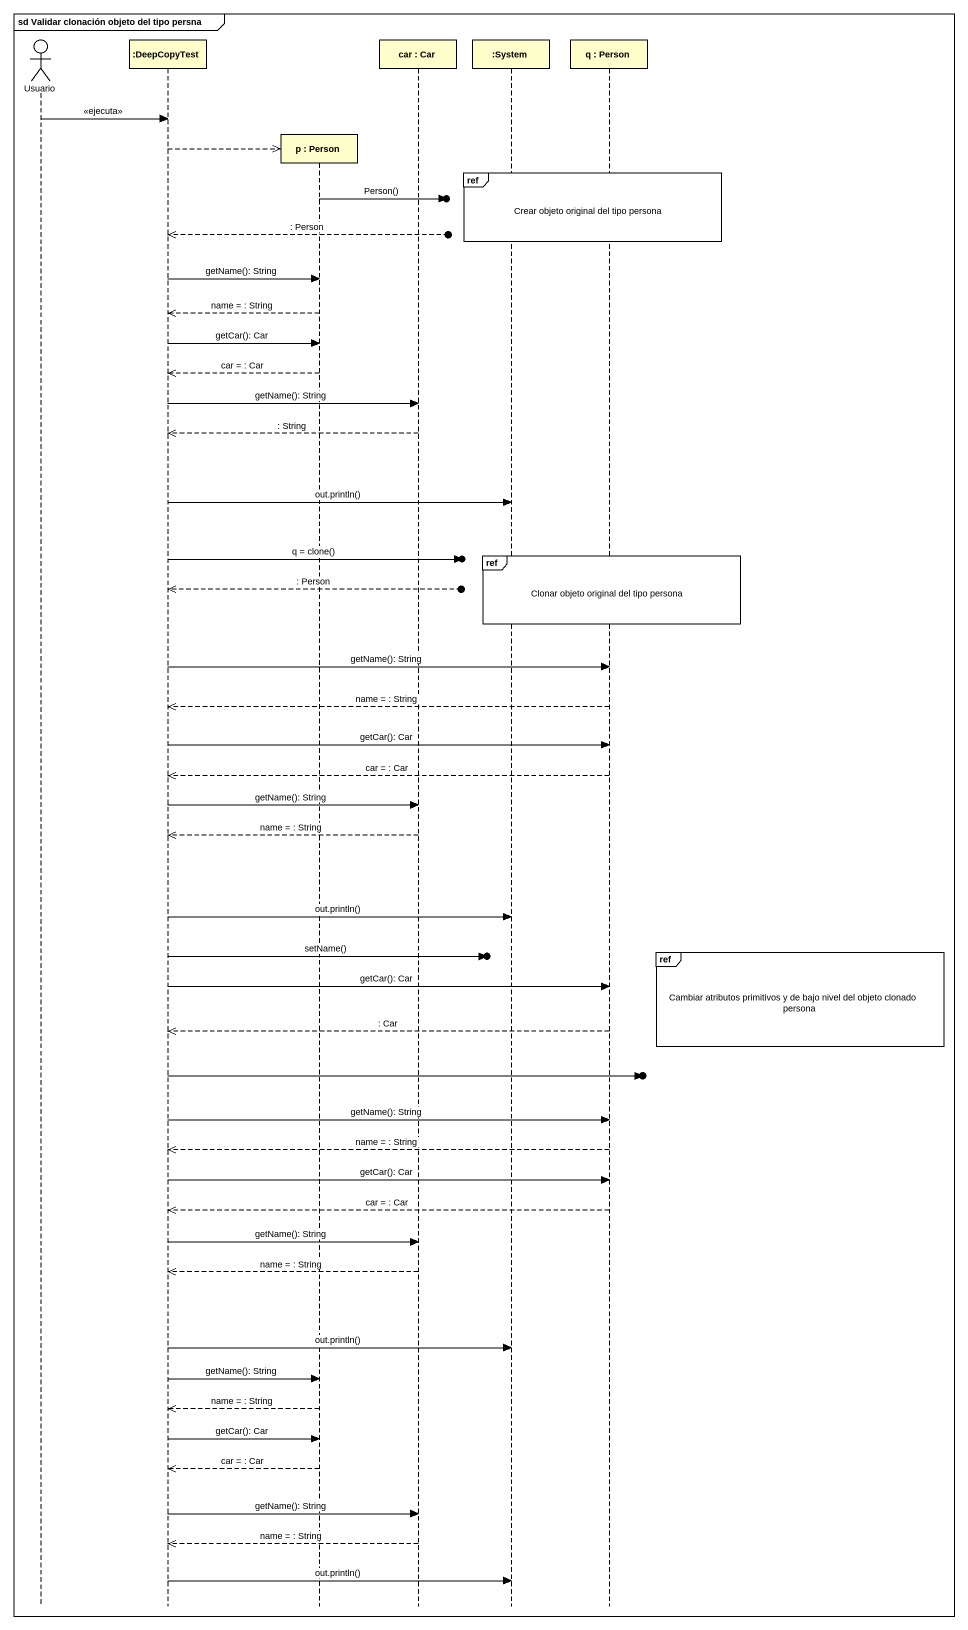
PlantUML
@startuml
mainframe sd Validar clonación objeto del tipo persna
hide footbox
actor Usuario
participant ":DeepCopyTest" as DeepCopyTest
participant "p : Person" as p
participant "car : Car" as car
participant ":System" as System
participant "q : Person" as q

Usuario -> DeepCopyTest : <<ejecuta>>
DeepCopyTest -->> p **
ref over System, q : Crear objeto original del tipo persona
p ->o] : Person()
DeepCopyTest <<--o] : : Person
DeepCopyTest -> p : getName(): String
p -->> DeepCopyTest : name = : String
DeepCopyTest -> p : getCar(): Car
p -->> DeepCopyTest : car = : Car
DeepCopyTest -> car : getName(): String
car -->> DeepCopyTest : : String
DeepCopyTest -> System : out.println()
ref over System, q : Clonar objeto original del tipo persona
DeepCopyTest ->o] : q = clone()
DeepCopyTest <<--o] : : Person
DeepCopyTest -> q : getName(): String
q -->> DeepCopyTest : name = : String
DeepCopyTest -> q : getCar(): Car
q -->> DeepCopyTest : car = : Car
DeepCopyTest -> car : getName(): String
car -->> DeepCopyTest : name = : String
DeepCopyTest -> System : out.println()
ref over q : Cambiar atributos primitivos y de bajo nivel del objeto clonado persona
DeepCopyTest ->o] : setName()
DeepCopyTest -> q : getCar(): Car
q -->> DeepCopyTest : : Car
DeepCopyTest ->o]
DeepCopyTest -> q : getName(): String
q -->> DeepCopyTest : name = : String
DeepCopyTest -> q : getCar(): Car
q -->> DeepCopyTest : car = : Car
DeepCopyTest -> car : getName(): String
car -->> DeepCopyTest : name = : String
DeepCopyTest -> System : out.println()
DeepCopyTest -> p : getName(): String
p -->> DeepCopyTest : name = : String
DeepCopyTest -> p : getCar(): Car
p -->> DeepCopyTest : car = : Car
DeepCopyTest -> car : getName(): String
car -->> DeepCopyTest : name = : String
DeepCopyTest -> System : out.println()
@enduml
